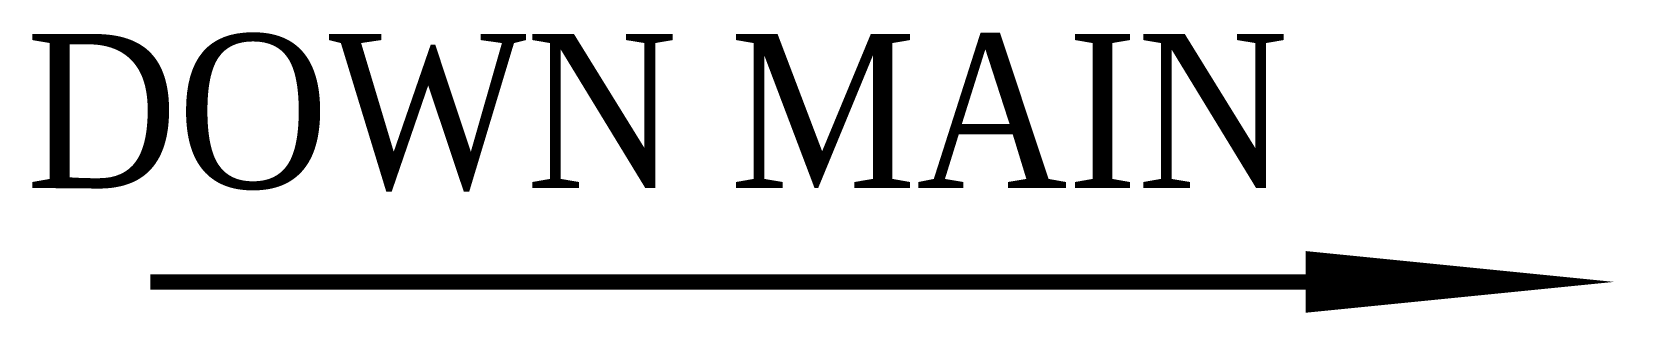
# Model space of a CAD drawing. Header units: millimetres. Extents: x -20.5 to 0.4, y -0.4 to 3.2.
import ezdxf
from ezdxf.enums import TextEntityAlignment as Align

# ---------------------------------------------------------------- set-up
doc = ezdxf.new("R2010")
doc.units = ezdxf.units.MM
doc.styles.add('CHINESE', font='TIMES.TTF', dxfattribs={"width": 0.9})

msp = doc.modelspace()

# ---------------------------------------------------------------- linework, layer by layer
at = {"color": 3}
msp.add_lwpolyline([(0, 0, 0, 0.8, 0), (-4, 0, 0.8, 0.8, 0)], format="xyseb", dxfattribs=at)
at = {"color": 3, "const_width": 0.2}
msp.add_lwpolyline([(-19, 0), (-3, 0)], dxfattribs=at)

# ---------------------------------------------------------------- texts
at = {"color": 0, "lineweight": 0, "style": 'CHINESE', "width": 0.9}
msp.add_text('DOWN MAIN', height=2, dxfattribs=at).set_placement((-4.225, 1.217), align=Align.RIGHT)

doc.saveas('drawing.dxf')
